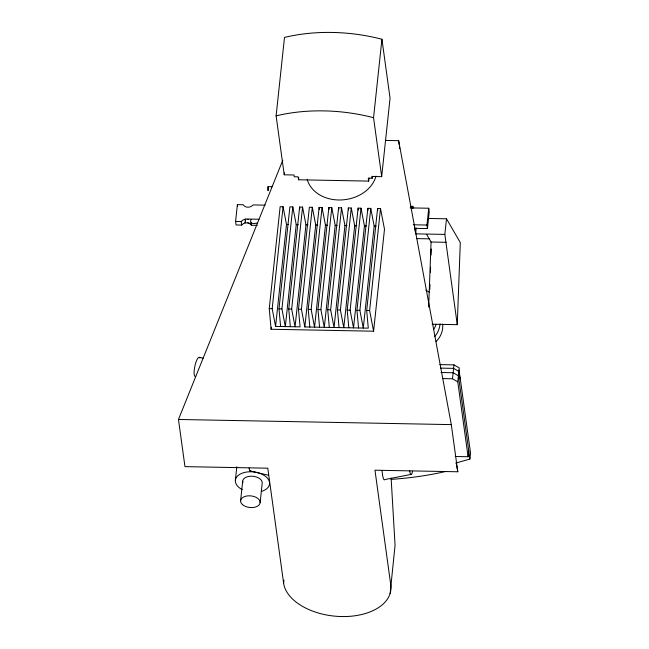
<?xml version="1.0" encoding="UTF-8"?>
<svg xmlns="http://www.w3.org/2000/svg" width="649" height="649" viewBox="0 0 649 649"><rect width="100%" height="100%" fill="white"/><g stroke="black" fill="none" stroke-linecap="round" stroke-linejoin="round"><path stroke-width="0.97" d="M428.664 307.099L431.066 242.02L426.636 234.378M429.784 289.413L429.971 284.359M430.417 272.239L430.603 267.185M431.05 255.057L431.277 248.997M432.072 324.2L457.269 324.678L460.295 242.572L446.504 218.794L428.364 218.453M257.312 225.365L251.414 225.252L250.944 224.578A5.557 4.421 -7.8 0 0 242.288 224.416L241.671 225.073L236.074 224.968L235.587 221.431L237.38 204.638L243.229 204.743A5.557 4.421 -7.8 0 0 247.845 207.193A5.557 4.421 -7.8 0 0 252.972 204.93L265.092 205.157M241.671 225.073L241.185 221.536L241.801 220.879A5.557 4.421 -7.8 0 1 245.314 219.33L245.127 222.875L245.298 222.112M250.944 224.578L250.952 224.546A5.557 4.421 -7.8 0 0 247.78 222.867M251.414 225.252L251.049 222.599M235.36 480.422L236.828 466.696M276.117 115.863L284.497 37.423A127.577 75.884 6.1 0 1 381.937 39.264L390.057 98.21L381.677 176.65L371.934 176.463L372.177 178.232L368.275 178.159L368.681 181.103L298.524 179.781L298.118 176.836L294.224 176.763L293.981 174.995L284.238 174.808L276.117 115.863A127.577 75.884 6.1 0 1 373.556 117.704L381.677 176.65M240.592 500.744L242.685 481.136M269.254 308.648L280.149 206.674L283.069 206.731L286.485 224.432L275.582 326.406L300.081 326.869L298.483 309.2L309.378 207.226L312.307 207.282L315.714 224.984L304.819 326.958L368.291 328.151L366.693 310.49L377.588 208.516L380.509 208.572L384.492 229.219L373.589 331.193L271.12 329.262L269.254 308.648L272.174 308.705L275.582 326.406M284.238 174.808L284.449 172.796M272.174 308.705L283.069 206.731M271.12 329.262L271.331 327.258M280.595 326.504L278.997 308.835L289.892 206.861L292.813 206.917L296.228 224.619L285.325 326.593L281.917 308.892L292.813 206.917M260.127 502.651L262.22 483.043A9.816 5.841 6.1 0 0 251.642 476.196A9.816 5.841 6.1 0 0 242.904 482.678M298.524 179.781L298.743 177.769M290.338 326.682L288.74 309.013L299.635 207.047L302.556 207.096L305.971 224.797L295.068 326.772L291.661 309.07L302.556 207.096M304.819 326.958L301.404 309.257L312.307 207.282M309.824 327.055L308.226 309.386L319.121 207.412L322.05 207.469L325.457 225.171L314.562 327.145L311.147 309.443L322.05 207.469M385.506 140.427L398.648 140.671L451.298 424.616L457.788 471.774L374.968 470.209L390.795 585.138A53.972 32.109 6.1 0 1 341.674 616.55A53.972 32.109 6.1 0 1 283.613 583.118L283.938 580.125M319.568 327.234L317.969 309.565L328.865 207.599L331.793 207.648L335.2 225.349L324.305 327.323L320.89 309.622L331.793 207.648M329.311 327.421L327.713 309.751L338.616 207.777L341.536 207.834L344.944 225.536L334.048 327.51L330.641 309.808L341.536 207.834M339.062 327.599L337.456 309.938L348.359 207.964L351.279 208.021L354.687 225.722L343.792 327.688L340.384 309.987L351.279 208.021M348.805 327.786L347.199 310.117L358.102 208.142L361.022 208.199L364.43 225.901L353.535 327.875L350.127 310.173L361.022 208.199M373.556 117.704L381.937 39.264M368.681 181.103L369.005 178.086M358.548 327.972L356.942 310.303L367.845 208.329L370.766 208.386L374.173 226.087L363.278 328.061L359.871 310.36L370.766 208.386M372.177 178.232L372.388 176.22M373.589 331.193L369.614 310.538L380.509 208.572M412.569 208.321L412.78 206.358L410.76 206.325M415.709 232.886L416.228 228.002M414.776 228.334L427.44 228.578L426.953 225.041L428.746 208.24L410.184 207.891M427.44 228.578L429.232 211.777L428.746 208.24M390.13 593.494L395.063 545.241L391.128 478.159M457.269 324.678L444.841 234.411L446.504 218.794M455.233 456.498L468.091 456.734L457.772 381.815L452.491 378.781L453.976 364.876L439.844 364.608M457.772 381.815L459.257 367.918L453.976 364.876M460.1 377.264L459.922 378.935L458.884 371.406L453.602 368.372L440.484 368.121M468.091 456.734L468.732 450.698M455.647 463.102L469.884 459.062L470.533 453.026L459.038 369.954M268.061 186.652L268.053 190.538L268.061 186.652L271.955 186.725M283.613 583.118L267.786 468.189L184.965 466.631L178.467 419.473L282.777 160.254M411.498 474.322L384.889 479.554A29.44 3.456 -88.9 0 1 382.042 470.509M245.135 218.989L258.983 219.257M235.587 221.431L241.185 221.536M413.308 224.781L426.953 225.041M256.972 223.102C251.212 224.384 249.573 222.648 251.147 219.476M286.485 224.432L288.489 224.473M296.228 224.619L298.232 224.651M305.971 224.797L307.975 224.838M315.714 224.984L317.718 225.025M325.457 225.171L327.461 225.203M335.2 225.349L337.204 225.39M344.944 225.536L346.947 225.576M354.687 225.722L356.69 225.755M364.43 225.901L366.434 225.941M374.173 226.087L376.185 226.128M415.603 233.859L444.841 234.411M416.496 238.605L429.63 238.856M431.066 242.02L446.188 242.304M278.997 308.835L281.917 308.892M288.74 309.013L291.661 309.07M298.483 309.2L301.404 309.257M308.226 309.386L311.147 309.443M317.969 309.565L320.89 309.622M327.713 309.751L330.641 309.808M337.456 309.938L340.384 309.987M347.199 310.117L350.127 310.173M356.942 310.303L359.871 310.36M366.693 310.49L369.614 310.538M441.02 372.51L453.14 372.737L458.413 375.779L469.884 459.062M442.399 378.586L452.491 378.781M178.467 419.473L451.298 424.616M199.47 357.356L203.186 358.151M250.035 470.89L268.621 475.287M425.809 290.079L429.224 292.115M412.78 206.358L413.77 208.078M456.507 464.822L457.788 471.774M414.792 227.961L415.474 232.877M398.648 140.671L399.2 144.67M399.476 146.674L399.752 148.678M237.38 204.638L237.623 206.406M377.588 208.516L377.767 210.479M367.845 208.329L368.024 210.292M358.102 208.142L358.28 210.106M348.359 207.964L348.537 209.927M338.616 207.777L338.786 209.741M328.865 207.599L329.043 209.562M319.121 207.412L319.3 209.376M299.635 207.047L299.814 209.01M245.298 219.37L245.346 219.938M376.014 176.098A35.33 28.094 -7.8 0 1 341.488 199.949A35.33 28.094 -7.8 0 1 307.188 179.311M247.293 219.362A5.557 4.421 -7.8 0 1 248.226 219.597M195.649 376.412A9.816 2.466 -78 0 1 195 365.565A9.816 2.466 -78 0 1 199.973 358.021M442.691 324.127A21.036 20.646 -36.3 0 1 436.112 341.423M440.063 323.916A21.733 21.328 -36.3 0 1 434.554 336.693M436.055 324.289A21.733 21.328 -36.3 0 1 433.71 329.424M445.652 471.499A244.332 145.335 6.1 0 1 390.998 479.368M242.28 489.63A17.174 10.214 6.1 0 1 240.146 474.119A17.174 10.214 6.1 0 1 265.847 476.626A17.174 10.214 6.1 0 1 261.271 491.48M250.765 470.825A23.648 2.774 -88.9 0 1 249.062 468.01M412.577 471.271A23.648 2.774 -88.9 0 1 409.657 470.703M242.328 504.484A9.816 5.841 6.1 0 0 259.202 504.808A9.816 5.841 6.1 0 0 249.549 495.804A9.816 5.841 6.1 0 0 242.328 504.484"/></g></svg>
